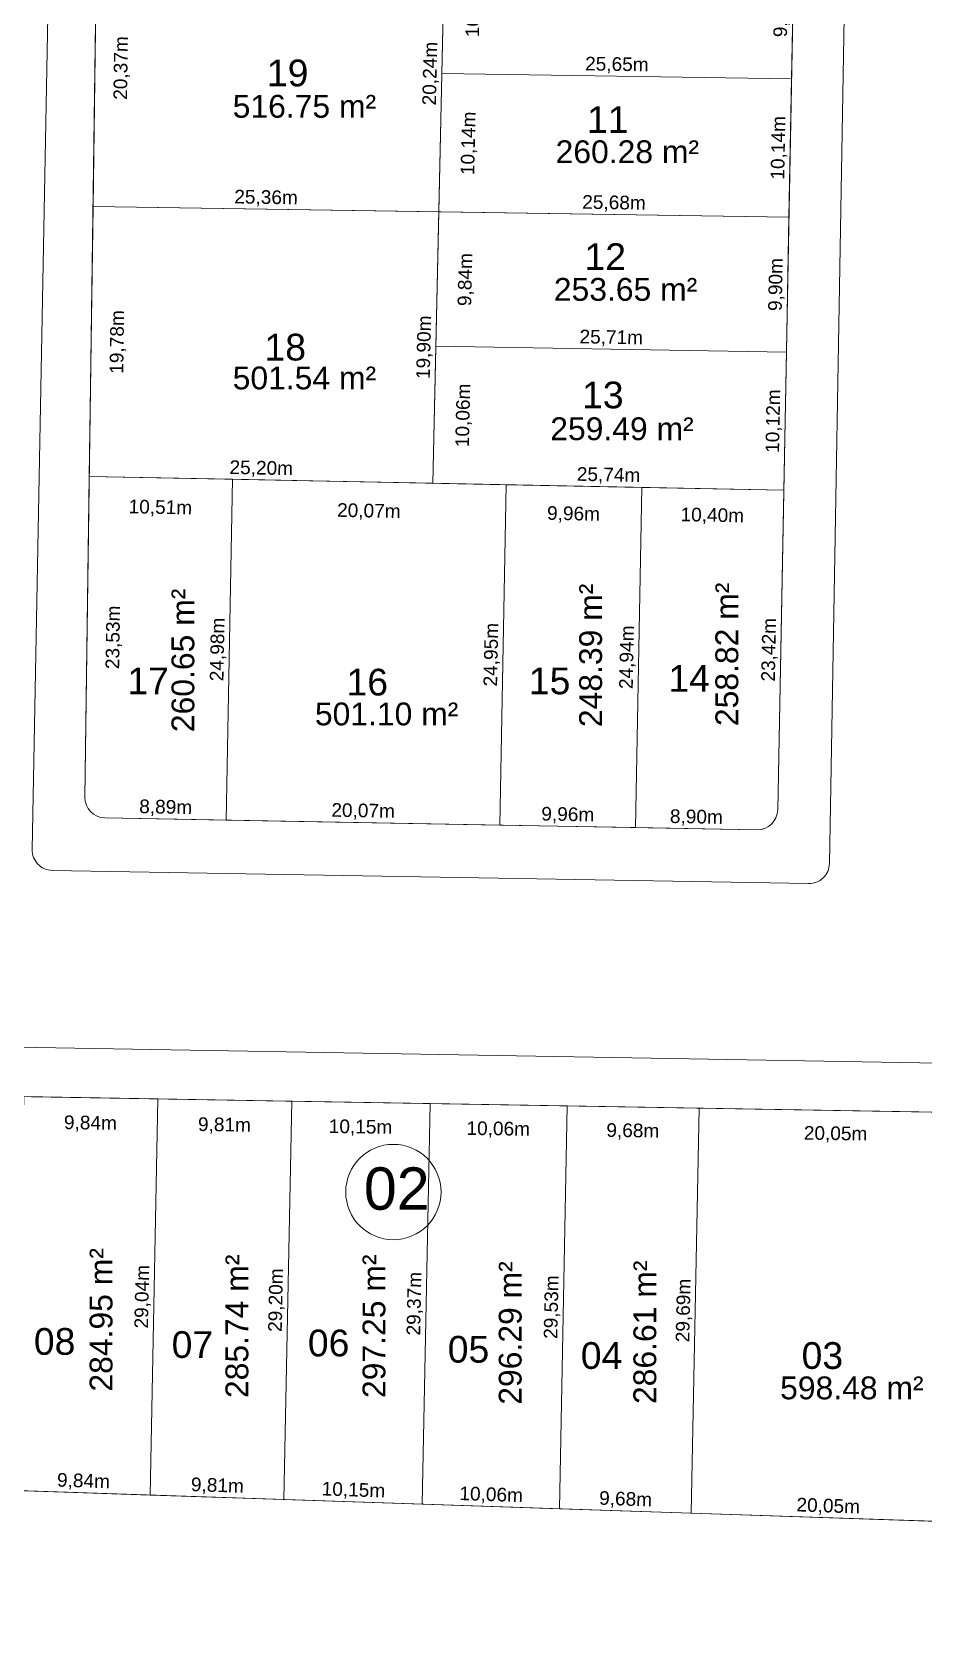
# Model space of a CAD drawing. Header units: metres. Extents: x 3808 to 8215, y 2374 to 6187.
# Drawn here: x 5082.1 to 5147.5, y 4365.5 to 4483.2 of the extents above; entities that cross this region are included whole.
import ezdxf
from ezdxf.enums import TextEntityAlignment as Align

# ---------------------------------------------------------------- set-up
doc = ezdxf.new("R2010")
doc.units = ezdxf.units.M
doc.linetypes.add('CONTINUO', pattern=[0])
for name, color, linetype in [('Areas Lotes', 1, 'Continuous'), ('Calçada', 8, 'Continuous'), ('COTAS', 7, 'Continuous'), ('Lote', 7, 'Continuous'), ('Nº Lote', 7, 'Continuous'), ('Nº. quadra', 7, 'Continuous'), ('q', 9, 'CONTINUO'), ('quadras', 7, 'Continuous')]:
    doc.layers.add(name, color=color, linetype=linetype)
doc.styles.add('Arial', font='arial.ttf')
doc.dimstyles.new('Copy(2) of ISO-25', dxfattribs={"dimtxt": 1, "dimasz": 2.5, "dimexe": 1.25, "dimexo": 0.625, "dimgap": 0.2, "dimtad": 1, "dimtoh": 1, "dimlfac": 1, "dimzin": 1, "dimtxsty": 'Arial', "dimblk": 'NONE', "dimcen": 0, "dimse1": 1, "dimse2": 1, "dimsd1": 1, "dimsd2": 1, "dimclrt": 256, "dimaunit": 1, "dimadec": 3, "dimazin": 0, "dimtfac": 1, "dimtmove": 0, "dimatfit": 3, "dimldrblk": 'NONE', "dimfxl": 1, "dimtolj": 1, "dimtzin": 0, "dimarcsym": 0})

# ---------------------------------------------------------------- blocks, each defined once
blk = doc.blocks.new('*D6903')
at = {"layer": 'Defpoints', "color": 0, "linetype": 'Continuous', "transparency": 16777216}
for p in [(5137.23, 4449.66), (5137.23, 4449.66), (5136.78, 4426.24)]:
    blk.add_point(p, dxfattribs=at)
at = {"layer": 'Lote', "linetype": 'Continuous', "lineweight": 5, "transparency": 16777216, "insert": (5136.21, 4437.97), "char_height": 1, "attachment_point": 5, "rotation": 88.9136, "style": 'Arial'}
blk.add_mtext('\\A1;23,42m', dxfattribs=at)
blk = doc.blocks.new('_None')
blk = doc.blocks.new('*D6904')
at = {"layer": 'Defpoints', "color": 0, "linetype": 'Continuous', "transparency": 16777216}
for p in [(5137.42, 4459.77), (5137.42, 4459.77), (5137.23, 4449.66)]:
    blk.add_point(p, dxfattribs=at)
at = {"layer": 'Lote', "linetype": 'Continuous', "lineweight": 5, "transparency": 16777216, "insert": (5136.52, 4454.73), "char_height": 1, "attachment_point": 5, "rotation": 88.9136, "style": 'Arial'}
blk.add_mtext('\\A1;10,12m', dxfattribs=at)
blk = doc.blocks.new('*D6905')
at = {"layer": 'Defpoints', "color": 0, "linetype": 'Continuous', "transparency": 16777216}
for p in [(5137.61, 4469.68), (5137.61, 4469.68), (5137.42, 4459.77)]:
    blk.add_point(p, dxfattribs=at)
at = {"layer": 'Lote', "linetype": 'Continuous', "lineweight": 5, "transparency": 16777216, "insert": (5136.71, 4464.74), "char_height": 1, "attachment_point": 5, "rotation": 88.9136, "style": 'Arial'}
blk.add_mtext('\\A1;9,90m', dxfattribs=at)
blk = doc.blocks.new('*D6906')
at = {"layer": 'Defpoints', "color": 0, "linetype": 'Continuous', "transparency": 16777216}
for p in [(5137.61, 4479.82), (5137.8, 4479.82), (5137.61, 4469.68)]:
    blk.add_point(p, dxfattribs=at)
at = {"layer": 'Lote', "linetype": 'Continuous', "lineweight": 5, "transparency": 16777216, "insert": (5136.9, 4474.76), "char_height": 1, "attachment_point": 5, "rotation": 88.9136, "style": 'Arial'}
blk.add_mtext('\\A1;10,14m', dxfattribs=at)
blk = doc.blocks.new('*D6907')
at = {"layer": 'Defpoints', "color": 0, "linetype": 'Continuous', "transparency": 16777216}
for p in [(5137.99, 4489.78), (5137.99, 4489.78), (5137.61, 4479.82)]:
    blk.add_point(p, dxfattribs=at)
at = {"layer": 'Lote', "linetype": 'Continuous', "lineweight": 5, "transparency": 16777216, "insert": (5137.09, 4484.81), "char_height": 1, "attachment_point": 5, "rotation": 88.9136, "style": 'Arial'}
blk.add_mtext('\\A1;9,96m', dxfattribs=at)
blk = doc.blocks.new('*D6933')
at = {"layer": 'Defpoints', "color": 0, "linetype": 'Continuous', "transparency": 16777216}
for p in [(5112.38, 4490.3), (5111.93, 4470.06), (5111.93, 4470.06)]:
    blk.add_point(p, dxfattribs=at)
at = {"layer": 'Lote', "linetype": 'Continuous', "lineweight": 5, "transparency": 16777216, "insert": (5111.36, 4480.2), "char_height": 1, "attachment_point": 5, "rotation": 88.7317, "style": 'Arial'}
blk.add_mtext('\\A1;20,24m', dxfattribs=at)
blk = doc.blocks.new('*D6934')
at = {"layer": 'Defpoints', "color": 0, "linetype": 'Continuous', "transparency": 16777216}
for p in [(5111.93, 4470.06), (5111.49, 4450.17), (5111.49, 4450.17)]:
    blk.add_point(p, dxfattribs=at)
at = {"layer": 'Lote', "linetype": 'Continuous', "lineweight": 5, "transparency": 16777216, "insert": (5110.91, 4460.14), "char_height": 1, "attachment_point": 5, "rotation": 88.7317, "style": 'Arial'}
blk.add_mtext('\\A1;19,90m', dxfattribs=at)
blk = doc.blocks.new('*D6935')
at = {"layer": 'Defpoints', "color": 0, "linetype": 'Continuous', "transparency": 16777216}
for p in [(5111.71, 4460.23), (5114.7, 4460.16), (5111.49, 4450.17)]:
    blk.add_point(p, dxfattribs=at)
at = {"layer": 'Lote', "linetype": 'Continuous', "lineweight": 5, "transparency": 16777216, "insert": (5113.78, 4455.15), "char_height": 1, "attachment_point": 5, "rotation": 88.7317, "style": 'Arial'}
blk.add_mtext('\\A1;10,06m', dxfattribs=at)
blk = doc.blocks.new('*D6936')
at = {"layer": 'Defpoints', "color": 0, "linetype": 'Continuous', "transparency": 16777216}
for p in [(5111.93, 4470.06), (5114.85, 4470), (5111.71, 4460.23)]:
    blk.add_point(p, dxfattribs=at)
at = {"layer": 'Lote', "linetype": 'Continuous', "lineweight": 5, "transparency": 16777216, "insert": (5113.94, 4465.1), "char_height": 1, "attachment_point": 5, "rotation": 88.7317, "style": 'Arial'}
blk.add_mtext('\\A1;9,84m', dxfattribs=at)
blk = doc.blocks.new('*D6937')
at = {"layer": 'Defpoints', "color": 0, "linetype": 'Continuous', "transparency": 16777216}
for p in [(5112.16, 4480.2), (5115.08, 4480.14), (5111.93, 4470.06)]:
    blk.add_point(p, dxfattribs=at)
at = {"layer": 'Lote', "linetype": 'Continuous', "lineweight": 5, "transparency": 16777216, "insert": (5114.17, 4475.09), "char_height": 1, "attachment_point": 5, "rotation": 88.7317, "style": 'Arial'}
blk.add_mtext('\\A1;10,14m', dxfattribs=at)
blk = doc.blocks.new('*D6938')
at = {"layer": 'Defpoints', "color": 0, "linetype": 'Continuous', "transparency": 16777216}
for p in [(5112.38, 4490.3), (5115.43, 4490.23), (5112.16, 4480.2)]:
    blk.add_point(p, dxfattribs=at)
at = {"layer": 'Lote', "linetype": 'Continuous', "lineweight": 5, "transparency": 16777216, "insert": (5114.52, 4485.2), "char_height": 1, "attachment_point": 5, "rotation": 88.7317, "style": 'Arial'}
blk.add_mtext('\\A1;10,10m', dxfattribs=at)
blk = doc.blocks.new('*D6939')
at = {"layer": 'Defpoints', "color": 0, "linetype": 'Continuous', "transparency": 16777216}
for p in [(5126.83, 4449.87), (5126.83, 4449.87), (5126.36, 4424.93)]:
    blk.add_point(p, dxfattribs=at)
at = {"layer": 'Lote', "linetype": 'Continuous', "lineweight": 5, "transparency": 16777216, "insert": (5125.79, 4437.42), "char_height": 1, "attachment_point": 5, "rotation": 88.9136, "style": 'Arial'}
blk.add_mtext('\\A1;24,94m', dxfattribs=at)
blk = doc.blocks.new('*D6940')
at = {"layer": 'Defpoints', "color": 0, "linetype": 'Continuous', "transparency": 16777216}
for p in [(5116.87, 4450.06), (5116.87, 4450.06), (5116.4, 4425.12)]:
    blk.add_point(p, dxfattribs=at)
at = {"layer": 'Lote', "linetype": 'Continuous', "lineweight": 5, "transparency": 16777216, "insert": (5115.84, 4437.61), "char_height": 1, "attachment_point": 5, "rotation": 88.9136, "style": 'Arial'}
blk.add_mtext('\\A1;24,95m', dxfattribs=at)
blk = doc.blocks.new('*D6941')
at = {"layer": 'Defpoints', "color": 0, "linetype": 'Continuous', "transparency": 16777216}
for p in [(5096.81, 4450.46), (5096.81, 4450.46), (5096.33, 4425.49)]:
    blk.add_point(p, dxfattribs=at)
at = {"layer": 'Lote', "linetype": 'Continuous', "lineweight": 5, "transparency": 16777216, "insert": (5095.77, 4437.99), "char_height": 1, "attachment_point": 5, "rotation": 88.9136, "style": 'Arial'}
blk.add_mtext('\\A1;24,98m', dxfattribs=at)
blk = doc.blocks.new('*D6942')
at = {"layer": 'Defpoints', "color": 0, "linetype": 'Continuous', "transparency": 16777216}
for p in [(5096.33, 4425.49), (5116.4, 4425.12), (5116.4, 4425.12)]:
    blk.add_point(p, dxfattribs=at)
at = {"layer": 'Lote', "linetype": 'Continuous', "lineweight": 5, "transparency": 16777216, "insert": (5106.38, 4426.1), "char_height": 1, "attachment_point": 5, "rotation": 358.9447, "style": 'Arial'}
blk.add_mtext('\\A1;20,07m', dxfattribs=at)
blk = doc.blocks.new('*D6943')
at = {"layer": 'Defpoints', "color": 0, "linetype": 'Continuous', "transparency": 16777216}
for p in [(5116.4, 4425.12), (5126.36, 4424.93), (5126.36, 4424.93)]:
    blk.add_point(p, dxfattribs=at)
at = {"layer": 'Lote', "linetype": 'Continuous', "lineweight": 5, "transparency": 16777216, "insert": (5121.39, 4425.83), "char_height": 1, "attachment_point": 5, "rotation": 358.9447, "style": 'Arial'}
blk.add_mtext('\\A1;9,96m', dxfattribs=at)
blk = doc.blocks.new('*D6944')
at = {"layer": 'Defpoints', "color": 0, "linetype": 'Continuous', "transparency": 16777216}
for p in [(5126.36, 4424.93), (5135.26, 4424.77), (5135.26, 4424.77)]:
    blk.add_point(p, dxfattribs=at)
at = {"layer": 'Lote', "linetype": 'Continuous', "lineweight": 5, "transparency": 16777216, "insert": (5130.82, 4425.65), "char_height": 1, "attachment_point": 5, "rotation": 358.9447, "style": 'Arial'}
blk.add_mtext('\\A1;8,90m', dxfattribs=at)
blk = doc.blocks.new('*D6945')
at = {"layer": 'Defpoints', "color": 0, "linetype": 'Continuous', "transparency": 16777216}
for p in [(5087.44, 4425.65), (5087.44, 4425.65), (5096.33, 4425.49)]:
    blk.add_point(p, dxfattribs=at)
at = {"layer": 'Lote', "linetype": 'Continuous', "lineweight": 5, "transparency": 16777216, "insert": (5091.9, 4426.37), "char_height": 1, "attachment_point": 5, "rotation": 358.9447, "style": 'Arial'}
blk.add_mtext('\\A1;8,89m', dxfattribs=at)
blk = doc.blocks.new('*D6946')
at = {"layer": 'Defpoints', "color": 0, "linetype": 'Continuous', "transparency": 16777216}
for p in [(5096.81, 4450.46), (5116.87, 4450.06), (5116.82, 4447.08)]:
    blk.add_point(p, dxfattribs=at)
at = {"layer": 'Lote', "linetype": 'Continuous', "lineweight": 5, "transparency": 16777216, "insert": (5106.8, 4448.08), "char_height": 1, "attachment_point": 5, "rotation": 358.8605, "style": 'Arial'}
blk.add_mtext('\\A1;20,07m', dxfattribs=at)
blk = doc.blocks.new('*D6947')
at = {"layer": 'Defpoints', "color": 0, "linetype": 'Continuous', "transparency": 16777216}
for p in [(5116.87, 4450.06), (5126.83, 4449.87), (5126.77, 4446.97)]:
    blk.add_point(p, dxfattribs=at)
at = {"layer": 'Lote', "linetype": 'Continuous', "lineweight": 5, "transparency": 16777216, "insert": (5121.81, 4447.87), "char_height": 1, "attachment_point": 5, "rotation": 358.8605, "style": 'Arial'}
blk.add_mtext('\\A1;9,96m', dxfattribs=at)
blk = doc.blocks.new('*D6948')
at = {"layer": 'Defpoints', "color": 0, "linetype": 'Continuous', "transparency": 16777216}
for p in [(5126.83, 4449.87), (5137.23, 4449.66), (5137.17, 4446.86)]:
    blk.add_point(p, dxfattribs=at)
at = {"layer": 'Lote', "linetype": 'Continuous', "lineweight": 5, "transparency": 16777216, "insert": (5131.99, 4447.76), "char_height": 1, "attachment_point": 5, "rotation": 358.8605, "style": 'Arial'}
blk.add_mtext('\\A1;10,40m', dxfattribs=at)
blk = doc.blocks.new('*D6949')
at = {"layer": 'Defpoints', "color": 0, "linetype": 'Continuous', "transparency": 16777216}
for p in [(5086.3, 4450.67), (5096.81, 4450.46), (5086.24, 4447.65)]:
    blk.add_point(p, dxfattribs=at)
at = {"layer": 'Lote', "linetype": 'Continuous', "lineweight": 5, "transparency": 16777216, "insert": (5091.51, 4448.34), "char_height": 1, "attachment_point": 5, "rotation": 358.8605, "style": 'Arial'}
blk.add_mtext('\\A1;10,51m', dxfattribs=at)
blk = doc.blocks.new('*D6950')
at = {"layer": 'Defpoints', "color": 0, "linetype": 'Continuous', "transparency": 16777216}
for p in [(5086.3, 4450.67), (5111.49, 4450.17), (5111.49, 4450.17)]:
    blk.add_point(p, dxfattribs=at)
at = {"layer": 'Lote', "linetype": 'Continuous', "lineweight": 5, "transparency": 16777216, "insert": (5098.91, 4451.22), "char_height": 1, "attachment_point": 5, "rotation": 358.8605, "style": 'Arial'}
blk.add_mtext('\\A1;25,20m', dxfattribs=at)
blk = doc.blocks.new('*D6951')
at = {"layer": 'Defpoints', "color": 0, "linetype": 'Continuous', "transparency": 16777216}
for p in [(5086.3, 4450.67), (5089.07, 4450.63), (5085.97, 4427.14)]:
    blk.add_point(p, dxfattribs=at)
at = {"layer": 'Lote', "linetype": 'Continuous', "lineweight": 5, "transparency": 16777216, "insert": (5088.11, 4438.88), "char_height": 1, "attachment_point": 5, "rotation": 89.2087, "style": 'Arial'}
blk.add_mtext('\\A1;23,53m', dxfattribs=at)
blk = doc.blocks.new('*D6952')
at = {"layer": 'Defpoints', "color": 0, "linetype": 'Continuous', "transparency": 16777216}
for p in [(5086.57, 4470.45), (5089.35, 4470.41), (5086.3, 4450.67)]:
    blk.add_point(p, dxfattribs=at)
at = {"layer": 'Lote', "linetype": 'Continuous', "lineweight": 5, "transparency": 16777216, "insert": (5088.41, 4460.53), "char_height": 1, "attachment_point": 5, "rotation": 89.2087, "style": 'Arial'}
blk.add_mtext('\\A1;19,78m', dxfattribs=at)
blk = doc.blocks.new('*D6953')
at = {"layer": 'Defpoints', "color": 0, "linetype": 'Continuous', "transparency": 16777216}
for p in [(5086.85, 4490.82), (5089.63, 4490.78), (5086.57, 4470.45)]:
    blk.add_point(p, dxfattribs=at)
at = {"layer": 'Lote', "linetype": 'Continuous', "lineweight": 5, "transparency": 16777216, "insert": (5088.69, 4480.61), "char_height": 1, "attachment_point": 5, "rotation": 89.2087, "style": 'Arial'}
blk.add_mtext('\\A1;20,37m', dxfattribs=at)
blk = doc.blocks.new('*D6964')
at = {"layer": 'Defpoints', "color": 0, "linetype": 'Continuous', "transparency": 16777216}
for p in [(5086.57, 4470.45), (5086.57, 4470.45), (5111.93, 4470.06)]:
    blk.add_point(p, dxfattribs=at)
at = {"layer": 'Lote', "linetype": 'Continuous', "lineweight": 5, "transparency": 16777216, "insert": (5099.26, 4471.06), "char_height": 1, "attachment_point": 5, "rotation": 359.133, "style": 'Arial'}
blk.add_mtext('\\A1;25,36m', dxfattribs=at)
blk = doc.blocks.new('*D6979')
at = {"layer": 'Defpoints', "color": 0, "linetype": 'Continuous', "transparency": 16777216}
for p in [(5112.16, 4480.2), (5112.16, 4480.2), (5137.8, 4479.82)]:
    blk.add_point(p, dxfattribs=at)
at = {"layer": 'Lote', "linetype": 'Continuous', "lineweight": 5, "transparency": 16777216, "insert": (5124.99, 4480.81), "char_height": 1, "attachment_point": 5, "rotation": 359.133, "style": 'Arial'}
blk.add_mtext('\\A1;25,65m', dxfattribs=at)
blk = doc.blocks.new('*D6980')
at = {"layer": 'Defpoints', "color": 0, "linetype": 'Continuous', "transparency": 16777216}
for p in [(5111.93, 4470.06), (5111.93, 4470.06), (5137.61, 4469.68)]:
    blk.add_point(p, dxfattribs=at)
at = {"layer": 'Lote', "linetype": 'Continuous', "lineweight": 5, "transparency": 16777216, "insert": (5124.78, 4470.67), "char_height": 1, "attachment_point": 5, "rotation": 359.133, "style": 'Arial'}
blk.add_mtext('\\A1;25,68m', dxfattribs=at)
blk = doc.blocks.new('*D6981')
at = {"layer": 'Defpoints', "color": 0, "linetype": 'Continuous', "transparency": 16777216}
for p in [(5111.71, 4460.23), (5111.71, 4460.23), (5137.42, 4459.77)]:
    blk.add_point(p, dxfattribs=at)
at = {"layer": 'Lote', "linetype": 'Continuous', "lineweight": 5, "transparency": 16777216, "insert": (5124.58, 4460.8), "char_height": 1, "attachment_point": 5, "rotation": 358.9913, "style": 'Arial'}
blk.add_mtext('\\A1;25,71m', dxfattribs=at)
blk = doc.blocks.new('*D6982')
at = {"layer": 'Defpoints', "color": 0, "linetype": 'Continuous', "transparency": 16777216}
for p in [(5111.49, 4450.17), (5137.23, 4449.66), (5137.23, 4449.66)]:
    blk.add_point(p, dxfattribs=at)
at = {"layer": 'Lote', "linetype": 'Continuous', "lineweight": 5, "transparency": 16777216, "insert": (5124.38, 4450.72), "char_height": 1, "attachment_point": 5, "rotation": 358.8605, "style": 'Arial'}
blk.add_mtext('\\A1;25,74m', dxfattribs=at)
blk = doc.blocks.new('*D4345')
at = {"layer": 'Defpoints', "color": 0, "linetype": 'Continuous', "transparency": 16777216}
for p in [(5130.44, 4374.69), (5130.44, 4374.69), (5150.48, 4374.02)]:
    blk.add_point(p, dxfattribs=at)
at = {"layer": 'COTAS', "linetype": 'Continuous', "lineweight": 5, "transparency": 16777216, "insert": (5140.49, 4375.15), "char_height": 1, "attachment_point": 5, "rotation": 358.0826, "style": 'Arial'}
blk.add_mtext('\\A1;20,05m', dxfattribs=at)
blk = doc.blocks.new('*D4346')
at = {"layer": 'Defpoints', "color": 0, "linetype": 'Continuous', "transparency": 16777216}
for p in [(5120.77, 4375.01), (5120.77, 4375.01), (5130.44, 4374.69)]:
    blk.add_point(p, dxfattribs=at)
at = {"layer": 'COTAS', "linetype": 'Continuous', "lineweight": 5, "transparency": 16777216, "insert": (5125.63, 4375.65), "char_height": 1, "attachment_point": 5, "rotation": 358.0826, "style": 'Arial'}
blk.add_mtext('\\A1;9,68m', dxfattribs=at)
blk = doc.blocks.new('*D4347')
at = {"layer": 'Defpoints', "color": 0, "linetype": 'Continuous', "transparency": 16777216}
for p in [(5110.71, 4375.35), (5110.71, 4375.35), (5120.77, 4375.01)]:
    blk.add_point(p, dxfattribs=at)
at = {"layer": 'COTAS', "linetype": 'Continuous', "lineweight": 5, "transparency": 16777216, "insert": (5115.77, 4375.98), "char_height": 1, "attachment_point": 5, "rotation": 358.0826, "style": 'Arial'}
blk.add_mtext('\\A1;10,06m', dxfattribs=at)
blk = doc.blocks.new('*D4348')
at = {"layer": 'Defpoints', "color": 0, "linetype": 'Continuous', "transparency": 16777216}
for p in [(5100.57, 4375.69), (5100.57, 4375.69), (5110.71, 4375.35)]:
    blk.add_point(p, dxfattribs=at)
at = {"layer": 'COTAS', "linetype": 'Continuous', "lineweight": 5, "transparency": 16777216, "insert": (5105.67, 4376.32), "char_height": 1, "attachment_point": 5, "rotation": 358.0826, "style": 'Arial'}
blk.add_mtext('\\A1;10,15m', dxfattribs=at)
blk = doc.blocks.new('*D4349')
at = {"layer": 'Defpoints', "color": 0, "linetype": 'Continuous', "transparency": 16777216}
for p in [(5090.76, 4376.02), (5090.76, 4376.02), (5100.57, 4375.69)]:
    blk.add_point(p, dxfattribs=at)
at = {"layer": 'COTAS', "linetype": 'Continuous', "lineweight": 5, "transparency": 16777216, "insert": (5095.69, 4376.65), "char_height": 1, "attachment_point": 5, "rotation": 358.0826, "style": 'Arial'}
blk.add_mtext('\\A1;9,81m', dxfattribs=at)
blk = doc.blocks.new('*D4350')
at = {"layer": 'Defpoints', "color": 0, "linetype": 'Continuous', "transparency": 16777216}
for p in [(5080.92, 4376.34), (5080.92, 4376.34), (5090.76, 4376.02)]:
    blk.add_point(p, dxfattribs=at)
at = {"layer": 'COTAS', "linetype": 'Continuous', "lineweight": 5, "transparency": 16777216, "insert": (5085.87, 4376.98), "char_height": 1, "attachment_point": 5, "rotation": 358.0826, "style": 'Arial'}
blk.add_mtext('\\A1;9,84m', dxfattribs=at)
blk = doc.blocks.new('*D4363')
at = {"layer": 'Defpoints', "color": 0, "linetype": 'Continuous', "transparency": 16777216}
for p in [(5081.49, 4405.22), (5091.33, 4405.05), (5091.29, 4402.34)]:
    blk.add_point(p, dxfattribs=at)
at = {"layer": 'COTAS', "linetype": 'Continuous', "lineweight": 5, "transparency": 16777216, "insert": (5086.38, 4403.22), "char_height": 1, "attachment_point": 5, "rotation": 359.1874, "style": 'Arial'}
blk.add_mtext('\\A1;9,84m', dxfattribs=at)
blk = doc.blocks.new('*D4364')
at = {"layer": 'Defpoints', "color": 0, "linetype": 'Continuous', "transparency": 16777216}
for p in [(5091.33, 4405.05), (5101.14, 4404.88), (5101.1, 4402.21)]:
    blk.add_point(p, dxfattribs=at)
at = {"layer": 'COTAS', "linetype": 'Continuous', "lineweight": 5, "transparency": 16777216, "insert": (5096.21, 4403.08), "char_height": 1, "attachment_point": 5, "rotation": 359.1874, "style": 'Arial'}
blk.add_mtext('\\A1;9,81m', dxfattribs=at)
blk = doc.blocks.new('*D4365')
at = {"layer": 'Defpoints', "color": 0, "linetype": 'Continuous', "transparency": 16777216}
for p in [(5101.14, 4404.88), (5111.29, 4404.71), (5111.25, 4402.06)]:
    blk.add_point(p, dxfattribs=at)
at = {"layer": 'COTAS', "linetype": 'Continuous', "lineweight": 5, "transparency": 16777216, "insert": (5106.19, 4402.93), "char_height": 1, "attachment_point": 5, "rotation": 359.1874, "style": 'Arial'}
blk.add_mtext('\\A1;10,15m', dxfattribs=at)
blk = doc.blocks.new('*D4366')
at = {"layer": 'Defpoints', "color": 0, "linetype": 'Continuous', "transparency": 16777216}
for p in [(5111.29, 4404.71), (5121.35, 4404.54), (5121.31, 4401.92)]:
    blk.add_point(p, dxfattribs=at)
at = {"layer": 'COTAS', "linetype": 'Continuous', "lineweight": 5, "transparency": 16777216, "insert": (5116.29, 4402.79), "char_height": 1, "attachment_point": 5, "rotation": 359.1874, "style": 'Arial'}
blk.add_mtext('\\A1;10,06m', dxfattribs=at)
blk = doc.blocks.new('*D4367')
at = {"layer": 'Defpoints', "color": 0, "linetype": 'Continuous', "transparency": 16777216}
for p in [(5121.35, 4404.54), (5131.03, 4404.37), (5130.99, 4401.78)]:
    blk.add_point(p, dxfattribs=at)
at = {"layer": 'COTAS', "linetype": 'Continuous', "lineweight": 5, "transparency": 16777216, "insert": (5126.16, 4402.65), "char_height": 1, "attachment_point": 5, "rotation": 359.1874, "style": 'Arial'}
blk.add_mtext('\\A1;9,68m', dxfattribs=at)
blk = doc.blocks.new('*D4368')
at = {"layer": 'Defpoints', "color": 0, "linetype": 'Continuous', "transparency": 16777216}
for p in [(5131.03, 4404.37), (5151.07, 4404.03), (5151.04, 4401.5)]:
    blk.add_point(p, dxfattribs=at)
at = {"layer": 'COTAS', "linetype": 'Continuous', "lineweight": 5, "transparency": 16777216, "insert": (5141.03, 4402.44), "char_height": 1, "attachment_point": 5, "rotation": 359.1874, "style": 'Arial'}
blk.add_mtext('\\A1;20,05m', dxfattribs=at)
blk = doc.blocks.new('*D4374')
at = {"layer": 'Defpoints', "color": 0, "linetype": 'Continuous', "transparency": 16777216}
for p in [(5131.03, 4404.37), (5130.44, 4374.69), (5130.44, 4374.69)]:
    blk.add_point(p, dxfattribs=at)
at = {"layer": 'COTAS', "linetype": 'Continuous', "lineweight": 5, "transparency": 16777216, "insert": (5129.94, 4389.54), "char_height": 1, "attachment_point": 5, "rotation": 88.8726, "style": 'Arial'}
blk.add_mtext('\\A1;29,69m', dxfattribs=at)
blk = doc.blocks.new('*D4375')
at = {"layer": 'Defpoints', "color": 0, "linetype": 'Continuous', "transparency": 16777216}
for p in [(5121.35, 4404.54), (5120.77, 4375.01), (5120.77, 4375.01)]:
    blk.add_point(p, dxfattribs=at)
at = {"layer": 'COTAS', "linetype": 'Continuous', "lineweight": 5, "transparency": 16777216, "insert": (5120.26, 4389.79), "char_height": 1, "attachment_point": 5, "rotation": 88.8726, "style": 'Arial'}
blk.add_mtext('\\A1;29,53m', dxfattribs=at)
blk = doc.blocks.new('*D4376')
at = {"layer": 'Defpoints', "color": 0, "linetype": 'Continuous', "transparency": 16777216}
for p in [(5111.29, 4404.71), (5110.71, 4375.35), (5110.71, 4375.35)]:
    blk.add_point(p, dxfattribs=at)
at = {"layer": 'COTAS', "linetype": 'Continuous', "lineweight": 5, "transparency": 16777216, "insert": (5110.2, 4390.04), "char_height": 1, "attachment_point": 5, "rotation": 88.8726, "style": 'Arial'}
blk.add_mtext('\\A1;29,37m', dxfattribs=at)
blk = doc.blocks.new('*D4377')
at = {"layer": 'Defpoints', "color": 0, "linetype": 'Continuous', "transparency": 16777216}
for p in [(5101.14, 4404.88), (5100.57, 4375.69), (5100.57, 4375.69)]:
    blk.add_point(p, dxfattribs=at)
at = {"layer": 'COTAS', "linetype": 'Continuous', "lineweight": 5, "transparency": 16777216, "insert": (5100.05, 4390.3), "char_height": 1, "attachment_point": 5, "rotation": 88.8726, "style": 'Arial'}
blk.add_mtext('\\A1;29,20m', dxfattribs=at)
blk = doc.blocks.new('*D4378')
at = {"layer": 'Defpoints', "color": 0, "linetype": 'Continuous', "transparency": 16777216}
for p in [(5091.33, 4405.05), (5090.76, 4376.02), (5090.76, 4376.02)]:
    blk.add_point(p, dxfattribs=at)
at = {"layer": 'COTAS', "linetype": 'Continuous', "lineweight": 5, "transparency": 16777216, "insert": (5090.24, 4390.55), "char_height": 1, "attachment_point": 5, "rotation": 88.8726, "style": 'Arial'}
blk.add_mtext('\\A1;29,04m', dxfattribs=at)

msp = doc.modelspace()

# ---------------------------------------------------------------- linework, layer by layer
at = {"layer": 'Calçada', "linetype": 'Continuous', "lineweight": 5}
for p, q in [((5082.105, 4423.327), (5085.325, 4594.026)), ((5143.537, 4593), (5140.576, 4422.302)), ((5139.05, 4420.829), (5083.579, 4421.799)), ((5203.493, 4406.699), (5018.637, 4409.934))]:
    msp.add_line(p, q, dxfattribs=at)
for centre, start, end in [((5083.605, 4423.299), 178.91946, 268.99762), ((5139.077, 4422.328), 268.99762, 359.00625)]:
    msp.add_arc(centre, 1.5, start, end, dxfattribs=at)
at = {"layer": 'Lote', "lineweight": 5}
for p, q in [((5111.492, 4450.172), (5112.967, 4516.795)), ((5137.8, 4479.817), (5112.157, 4480.205)), ((5137.608, 4469.676), (5086.57, 4470.449)), ((5111.714, 4460.227), (5137.42, 4459.774)), ((5086.297, 4450.673), (5137.229, 4449.66)), ((5096.335, 4425.486), (5096.808, 4450.464)), ((5116.401, 4425.116), (5116.874, 4450.065)), ((5126.357, 4424.933), (5126.83, 4449.867)), ((5091.33, 4405.049), (5090.759, 4376.015)), ((5101.142, 4404.881), (5100.567, 4375.687)), ((5111.291, 4404.708), (5110.713, 4375.347)), ((5121.351, 4404.536), (5120.77, 4375.011)), ((5131.029, 4404.371), (5130.445, 4374.687))]:
    msp.add_line(p, q, dxfattribs=at)
at = {"layer": 'Lote', "linetype": 'Continuous', "lineweight": 5, "flags": 128}
for points in [[(5112.38, 4490.299), (5086.852, 4490.818), (5086.57, 4470.449), (5111.932, 4470.065)], [(5137.8, 4479.817), (5137.989, 4489.778), (5112.38, 4490.299), (5112.157, 4480.205)], [(5112.157, 4480.205), (5111.932, 4470.065), (5137.608, 4469.676), (5137.8, 4479.817)], [(5111.932, 4470.065), (5086.57, 4470.449), (5086.297, 4450.673), (5111.492, 4450.172)], [(5137.42, 4459.774), (5137.608, 4469.676), (5111.932, 4470.065), (5111.714, 4460.227)], [(5137.229, 4449.66), (5137.42, 4459.774), (5111.714, 4460.227), (5111.492, 4450.172)], [(5116.874, 4450.065), (5096.808, 4450.464), (5096.335, 4425.486), (5116.401, 4425.116)], [(5116.401, 4425.116), (5126.357, 4424.933), (5126.83, 4449.867), (5116.874, 4450.065)], [(5080.924, 4376.345), (5090.759, 4376.015), (5091.33, 4405.049), (5081.492, 4405.217)], [(5101.142, 4404.881), (5091.33, 4405.049), (5090.759, 4376.015), (5100.567, 4375.687)], [(5111.291, 4404.708), (5101.142, 4404.881), (5100.567, 4375.687), (5110.713, 4375.347)], [(5121.351, 4404.536), (5111.291, 4404.708), (5110.713, 4375.347), (5120.77, 4375.011)], [(5120.77, 4375.011), (5130.445, 4374.687), (5131.029, 4404.371), (5121.351, 4404.536)], [(5130.445, 4374.687), (5150.482, 4374.016), (5151.073, 4404.028), (5131.029, 4404.371)]]:
    msp.add_lwpolyline(points, close=True, dxfattribs=at)
for points in [[(5096.808, 4450.464), (5086.297, 4450.673), (5085.972, 4427.17, 0.4128677), (5087.444, 4425.65), (5096.335, 4425.486)], [(5137.229, 4449.66), (5126.83, 4449.867), (5126.357, 4424.933), (5135.257, 4424.769, 0.4140549), (5136.784, 4426.24)]]:
    msp.add_lwpolyline(points, format="xyb", close=True, dxfattribs=at)
at = {"layer": 'Nº. quadra', "lineweight": 5}
msp.add_circle((5108.599, 4398.223), 3.496, dxfattribs=at)
at = {"layer": 'q', "lineweight": 5}
msp.add_line((5405.671, 4365.473), (5003.375, 4378.941), dxfattribs=at)
at = {"layer": 'quadras', "lineweight": 5}
for p, q in [((5088.209, 4588.985), (5085.972, 4427.17)), ((5136.784, 4426.24), (5139.853, 4588.081)), ((5087.444, 4425.65), (5135.257, 4424.769))]:
    msp.add_line(p, q, dxfattribs=at)
at = {"layer": 'quadras', "linetype": 'Continuous', "lineweight": 5}
msp.add_line((5021.81, 4406.237), (5199.678, 4403.197), dxfattribs=at)
at = {"layer": 'quadras', "linetype": 'Continuous', "lineweight": 5, "flags": 128}
for points in [[(5139.853, 4588.081, 0.4146243), (5138.38, 4589.61), (5089.735, 4590.464, 0.4153084), (5088.209, 4588.985), (5085.972, 4427.17, 0.4128677), (5087.444, 4425.65), (5135.257, 4424.769, 0.4140549), (5136.784, 4426.24)], [(5200.575, 4372.339), (5201.152, 4401.668, 0.4149718), (5199.678, 4403.197), (5021.81, 4406.237, 0.4093572), (5020.286, 4404.788), (5019.396, 4378.404)]]:
    msp.add_lwpolyline(points, format="xyb", close=True, dxfattribs=at)
at = {"layer": 'quadras', "lineweight": 5}
for centre, start, end in [((5087.472, 4427.149), 179.20807, 268.94467), ((5135.285, 4426.269), 268.94467, 358.91363)]:
    msp.add_arc(centre, 1.5, start, end, dxfattribs=at)

# ---------------------------------------------------------------- texts
at = {"layer": 'Areas Lotes', "linetype": 'Continuous', "lineweight": 5, "style": 'Arial'}
for s, p in [('516.75 m²', (5096.814, 4476.969)), ('260.28 m²', (5120.497, 4473.637)), ('253.65 m²', (5120.366, 4463.55)), ('501.54 m²', (5096.814, 4457.058)), ('259.49 m²', (5120.104, 4453.333)), ('501.10 m²', (5102.843, 4432.43)), ('598.48 m²', (5136.962, 4383.032))]:
    msp.add_text(s, height=1.6726, dxfattribs=at).set_placement(p)
for s, p in [('260.65 m²', (5093.998, 4431.93)), ('248.39 m²', (5123.899, 4432.299)), ('258.82 m²', (5133.888, 4432.374)), ('284.95 m²', (5087.996, 4383.597)), ('285.74 m²', (5097.958, 4383.123)), ('297.25 m²', (5108.009, 4383.125)), ('296.29 m²', (5118.001, 4382.632)), ('286.61 m²', (5127.875, 4382.684))]:
    msp.add_text(s, height=1.6726, rotation=90, dxfattribs=at).set_placement(p)
at = {"layer": 'Nº Lote', "linetype": 'Continuous', "lineweight": 5, "style": 'Arial'}
for s, p in [('19', (5100.846, 4479.268)), ('11', (5124.319, 4475.853)), ('12', (5124.139, 4465.805)), ('18', (5100.667, 4459.172)), ('13', (5123.96, 4455.667)), ('17', (5090.615, 4434.71)), ('16', (5106.683, 4434.62)), ('15', (5120.058, 4434.71)), ('14', (5130.291, 4434.89)), ('08', (5083.755, 4386.294)), ('07', (5093.86, 4386.064)), ('06', (5103.85, 4386.179)), ('05', (5114.108, 4385.72)), ('04', (5123.868, 4385.261)), ('03', (5140.059, 4385.261))]:
    msp.add_text(s, height=1.96, dxfattribs=at).set_placement(p, align=Align.CENTER)
at = {"layer": 'Nº. quadra', "lineweight": 5, "style": 'Arial'}
msp.add_text('02', height=3.1039, dxfattribs=at).set_placement((5106.435, 4396.928))

# ---------------------------------------------------------------- dimensions: what is measured, and where the dimension line sits
at = {"layer": 'COTAS', "linetype": 'Continuous', "lineweight": 5}
for base, p1, p2, angle, picture, middle in [((5091.292, 4402.344), (5081.492, 4405.217), (5091.33, 4405.049), 179.18739, '*D4363', (5086.384, 4403.215)), ((5101.104, 4402.205), (5091.33, 4405.049), (5101.142, 4404.881), 179.18739, '*D4364', (5096.209, 4403.076)), ((5111.254, 4402.061), (5101.142, 4404.881), (5111.291, 4404.708), 179.18739, '*D4365', (5106.19, 4402.934)), ((5121.314, 4401.919), (5111.291, 4404.708), (5121.351, 4404.536), 179.18739, '*D4366', (5116.295, 4402.791)), ((5130.992, 4401.781), (5121.351, 4404.536), (5131.029, 4404.371), 179.18739, '*D4367', (5126.164, 4402.651)), ((5151.037, 4401.497), (5131.029, 4404.371), (5151.073, 4404.028), 179.18739, '*D4368', (5141.026, 4402.44)), ((5080.924, 4376.345), (5090.759, 4376.015), (5080.924, 4376.345), 358.08262, '*D4350', (5085.868, 4376.98)), ((5090.759, 4376.015), (5100.567, 4375.687), (5090.759, 4376.015), 358.08262, '*D4349', (5095.69, 4376.652)), ((5100.567, 4375.687), (5110.713, 4375.347), (5100.567, 4375.687), 358.08262, '*D4348', (5105.667, 4376.318)), ((5110.713, 4375.347), (5120.77, 4375.011), (5110.713, 4375.347), 358.08262, '*D4347', (5115.768, 4375.98)), ((5120.77, 4375.011), (5130.445, 4374.687), (5120.77, 4375.011), 358.08262, '*D4346', (5125.634, 4375.649)), ((5130.445, 4374.687), (5150.482, 4374.016), (5130.445, 4374.687), 358.08262, '*D4345', (5140.49, 4375.152))]:
    dim = msp.add_linear_dim(base=base, p1=p1, p2=p2, angle=angle, dimstyle='Copy(2) of ISO-25', override={"dimpost": 'm', "dimtmove": 1}, dxfattribs=at)
    dim.commit()
    dim.dimension.update_dxf_attribs({"geometry": picture, "text_midpoint": middle})
for p1, p2, picture, middle in [((5091.33, 4405.049), (5090.759, 4376.015), '*D4378', (5090.244, 4390.548)), ((5101.142, 4404.881), (5100.567, 4375.687), '*D4377', (5100.053, 4390.3)), ((5111.291, 4404.708), (5110.713, 4375.347), '*D4376', (5110.201, 4390.043)), ((5121.351, 4404.536), (5120.77, 4375.011), '*D4375', (5120.26, 4389.789)), ((5131.029, 4404.371), (5130.445, 4374.687), '*D4374', (5129.936, 4389.544))]:
    dim = msp.add_aligned_dim(p1=p1, p2=p2, distance=0, dimstyle='Copy(2) of ISO-25', override={"dimpost": 'm'}, dxfattribs=at)
    dim.commit()
    dim.dimension.update_dxf_attribs({"geometry": picture, "text_midpoint": middle})
at = {"layer": 'Lote', "linetype": 'Continuous', "lineweight": 5}
for base, p1, p2, angle, override, picture, middle in [((5089.629, 4490.78), (5086.57, 4470.449), (5086.852, 4490.818), 269.20871, {"dimpost": 'm', "dimtmove": 1}, '*D6953', (5088.687, 4480.606)), ((5111.932, 4470.065), (5112.38, 4490.299), (5111.932, 4470.065), 88.73173, {"dimpost": 'm', "dimtmove": 1}, '*D6933', (5111.355, 4480.2)), ((5137.989, 4489.778), (5137.608, 4479.82), (5137.989, 4489.778), 268.91363, {"dimpost": 'm'}, '*D6907', (5137.094, 4484.812)), ((5137.8, 4479.816), (5137.608, 4469.676), (5137.608, 4479.82), 268.91363, {"dimpost": 'm'}, '*D6906', (5136.903, 4474.761)), ((5089.347, 4470.41), (5086.297, 4450.673), (5086.57, 4470.449), 269.20871, {"dimpost": 'm', "dimtmove": 1}, '*D6952', (5088.41, 4460.534)), ((5111.492, 4450.172), (5111.932, 4470.065), (5111.492, 4450.172), 88.73173, {"dimpost": 'm', "dimtmove": 1}, '*D6934', (5110.911, 4460.136)), ((5137.608, 4469.676), (5137.42, 4459.774), (5137.608, 4469.676), 268.91363, {"dimpost": 'm'}, '*D6905', (5136.713, 4464.741)), ((5137.42, 4459.774), (5137.229, 4449.66), (5137.42, 4459.774), 268.91363, {"dimpost": 'm'}, '*D6904', (5136.524, 4454.732))]:
    dim = msp.add_linear_dim(base=base, p1=p1, p2=p2, angle=angle, dimstyle='Copy(2) of ISO-25', override=override, dxfattribs=at)
    dim.commit()
    dim.dimension.update_dxf_attribs({"geometry": picture, "text_midpoint": middle})
for p1, p2, distance, picture, middle in [((5112.157, 4480.205), (5112.38, 4490.299), -3.048, '*D6938', (5114.515, 4485.202)), ((5137.8, 4479.817), (5112.157, 4480.205), 0, '*D6979', (5124.991, 4480.812)), ((5111.932, 4470.065), (5112.157, 4480.205), -2.926, '*D6937', (5114.169, 4475.088)), ((5111.932, 4470.065), (5086.57, 4470.449), 0, '*D6964', (5099.263, 4471.058)), ((5137.608, 4469.676), (5111.932, 4470.065), 0, '*D6980', (5124.782, 4470.671)), ((5111.714, 4460.227), (5111.932, 4470.065), -2.923, '*D6936', (5113.945, 4465.099)), ((5137.42, 4459.774), (5111.714, 4460.227), 0, '*D6981', (5124.581, 4460.801)), ((5111.492, 4450.172), (5111.714, 4460.227), -2.983, '*D6935', (5113.784, 4455.151)), ((5086.297, 4450.673), (5111.492, 4450.172), 0, '*D6950', (5098.91, 4451.223)), ((5085.972, 4427.142), (5086.297, 4450.673), -2.778, '*D6951', (5088.111, 4438.88)), ((5096.808, 4450.464), (5086.297, 4450.673), 3.027, '*D6949', (5091.508, 4448.343)), ((5096.335, 4425.486), (5096.808, 4450.464), 0, '*D6941', (5095.771, 4437.99)), ((5096.808, 4450.464), (5116.874, 4450.065), -2.989, '*D6946', (5106.798, 4448.077)), ((5111.492, 4450.172), (5137.229, 4449.66), 0, '*D6982', (5124.376, 4450.717)), ((5116.401, 4425.116), (5116.874, 4450.065), 0, '*D6940', (5115.837, 4437.606)), ((5116.874, 4450.065), (5126.83, 4449.867), -2.893, '*D6947', (5121.81, 4447.875)), ((5126.357, 4424.933), (5126.83, 4449.867), 0, '*D6939', (5125.792, 4437.415)), ((5126.83, 4449.867), (5137.229, 4449.66), -2.8, '*D6948', (5131.989, 4447.765)), ((5136.784, 4426.24), (5137.229, 4449.66), 0, '*D6903', (5136.206, 4437.965)), ((5096.335, 4425.486), (5087.444, 4425.65), 0, '*D6945', (5091.904, 4426.369)), ((5096.335, 4425.486), (5116.401, 4425.116), 0, '*D6942', (5106.383, 4426.102)), ((5116.401, 4425.116), (5126.357, 4424.933), 0, '*D6943', (5121.394, 4425.825)), ((5126.357, 4424.933), (5135.257, 4424.769), 0, '*D6944', (5130.822, 4425.652))]:
    dim = msp.add_aligned_dim(p1=p1, p2=p2, distance=distance, dimstyle='Copy(2) of ISO-25', override={"dimpost": 'm'}, dxfattribs=at)
    dim.commit()
    dim.dimension.update_dxf_attribs({"geometry": picture, "text_midpoint": middle})

doc.saveas('drawing.dxf')
